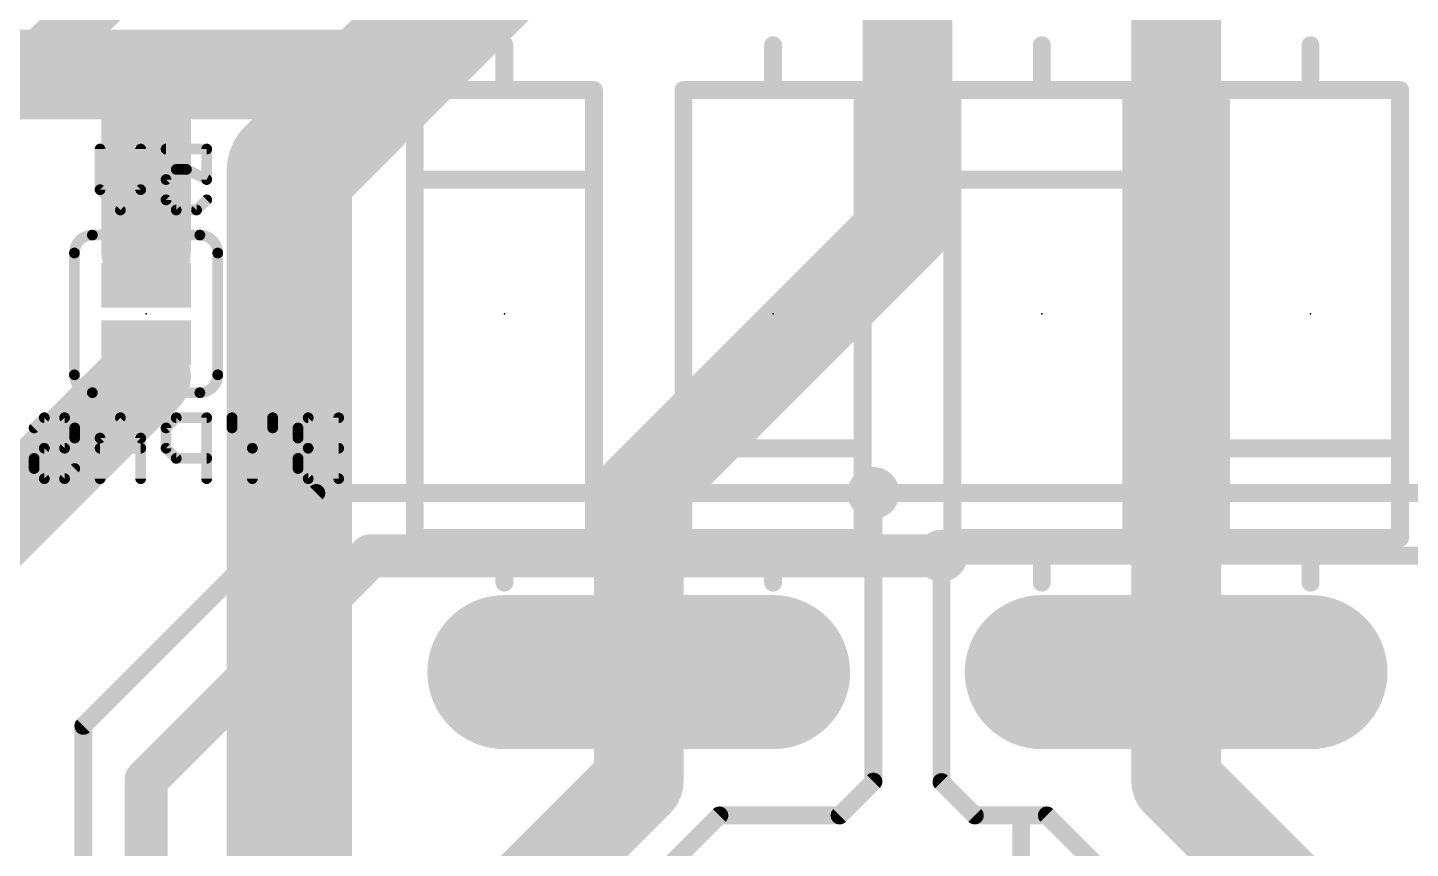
# Model space of a CAD drawing. Extents: x -8 to 102, y -79 to 54.
# Drawn here: x 47.85 to 67.46, y 29.25 to 40.89 of the extents above; entities that cross this region are included whole.
import ezdxf

# ---------------------------------------------------------------- set-up
doc = ezdxf.new("R2010")
doc.units = 0
for name, color, linetype in [('1', 12, 'CONTINUOUS'), ('16', 132, 'CONTINUOUS'), ('17', 110, 'CONTINUOUS'), ('18', 110, 'CONTINUOUS'), ('21', 41, 'CONTINUOUS'), ('22', 40, 'CONTINUOUS'), ('23', 53, 'CONTINUOUS'), ('24', 53, 'CONTINUOUS')]:
    doc.layers.add(name, color=color, linetype=linetype)

# ---------------------------------------------------------------- blocks, each defined once
blk = doc.blocks.new('ROUNDP')
at = {"const_width": 0.5}
blk.add_lwpolyline([(0, -0.25, 1), (0, 0.25, 1), (0, -0.25)], format="xyb", dxfattribs=at)
blk = doc.blocks.new('RECT')
blk.add_solid([(-0.5, -0.5), (0.5, -0.5), (-0.5, 0.5), (0.5, 0.5)])
blk = doc.blocks.new('ROUNDV')
at = {"const_width": 0.5}
blk.add_lwpolyline([(0, -0.25, 1), (0, 0.25, 1), (0, -0.25)], format="xyb", dxfattribs=at)

msp = doc.modelspace()

# ---------------------------------------------------------------- linework, layer by layer
at = {"layer": '1'}
for points, const_width in [([(50.8, 43.2033), (44.45, 36.8533)], 0.8128), ([(64.135, 31.75), (64.135, 43.002)], 1.27), ([(60.325, 38.1), (60.325, 42.7227)], 1.27), ([(54.61, 41.91), (51.562, 38.862)], 1.778), ([(51.562, 38.862), (51.562, 21.717)], 1.778), ([(56.515, 34.29), (60.325, 38.1)], 1.27), ([(56.515, 31.75), (56.515, 34.29)], 1.27), ([(59.8424, 34.29), (59.8424, 30.1972)], 0.254), ([(60.8076, 30.1905), (60.8076, 33.401)], 0.254), ([(54.61, 31.75), (56.515, 31.75)], 2.1844), ([(56.515, 31.75), (58.42, 31.75)], 2.1844), ([(62.23, 31.75), (64.135, 31.75)], 2.1844), ([(64.135, 31.75), (66.04, 31.75)], 2.1844), ([(56.515, 30.2019), (56.515, 31.75)], 1.27), ([(64.135, 30.2019), (64.135, 31.75)], 1.27), ([(53.594, 27.2809), (56.515, 30.2019)], 1.27), ([(66.675, 27.6619), (64.135, 30.2019)], 1.27), ([(59.8424, 30.1972), (59.3632, 29.718)], 0.254), ([(61.2801, 29.718), (60.8076, 30.1905)], 0.254), ([(57.658, 29.718), (54.737, 26.797)], 0.254), ([(59.3632, 29.718), (57.658, 29.718)], 0.254), ([(61.937, 29.718), (61.2801, 29.718)], 0.254), ([(62.3019, 29.718), (61.937, 29.718)], 0.254), ([(61.937, 27.94), (61.937, 29.718)], 0.254), ([(65.278, 26.7419), (62.3019, 29.718)], 0.254)]:
    msp.add_lwpolyline(points, dxfattribs=dict(at, const_width=const_width))
for points, const_width in [([(52.0065, 38.862, 1), (51.1175, 38.862)], 0.889), ([(51.2477, 39.1763, 1), (51.8763, 38.5477)], 0.889), ([(60.5495, 37.8755, 1), (60.1005, 38.3245)], 0.635), ([(60.0075, 38.1, 1), (60.6425, 38.1)], 0.635), ([(56.8325, 34.29, 1), (56.1975, 34.29)], 0.635), ([(56.2905, 34.5145, 1), (56.7395, 34.0655)], 0.635), ([(59.9059, 34.29, 1), (59.7789, 34.29)], 0.127), ([(60.8711, 33.401, 1), (60.7441, 33.401)], 0.127), ([(54.61, 32.2961, 1), (54.61, 31.2039)], 1.0922), ([(56.515, 32.2961, 1), (56.515, 31.2039)], 1.0922), ([(56.515, 31.2039, 1), (56.515, 32.2961)], 1.0922), ([(58.42, 31.2039, 1), (58.42, 32.2961)], 1.0922), ([(62.23, 32.2961, 1), (62.23, 31.2039)], 1.0922), ([(64.135, 32.2961, 1), (64.135, 31.2039)], 1.0922), ([(64.135, 31.2039, 1), (64.135, 32.2961)], 1.0922), ([(66.04, 31.2039, 1), (66.04, 32.2961)], 1.0922), ([(56.8325, 31.75, 1), (56.1975, 31.75)], 0.635), ([(64.4525, 31.75, 1), (63.8175, 31.75)], 0.635), ([(56.1975, 31.75, 1), (56.8325, 31.75)], 0.635), ([(63.8175, 31.75, 1), (64.4525, 31.75)], 0.635), ([(56.7395, 29.9774, 1), (56.2905, 30.4264)], 0.635), ([(64.3595, 30.4264, 1), (63.9105, 29.9774)], 0.635), ([(56.1975, 30.2019, 1), (56.8325, 30.2019)], 0.635), ([(63.8175, 30.2019, 1), (64.4525, 30.2019)], 0.635), ([(59.7789, 30.1972, 1), (59.9059, 30.1972)], 0.127), ([(59.8873, 30.1523, 1), (59.7975, 30.2421)], 0.127), ([(60.8525, 30.2354, 1), (60.7627, 30.1456)], 0.127), ([(60.7441, 30.1905, 1), (60.8711, 30.1905)], 0.127), ([(57.658, 29.7815, 1), (57.658, 29.6545)], 0.127), ([(57.7029, 29.6731, 1), (57.6131, 29.7629)], 0.127), ([(59.3183, 29.7629, 1), (59.4081, 29.6731)], 0.127), ([(59.3632, 29.6545, 1), (59.3632, 29.7815)], 0.127), ([(61.2801, 29.7815, 1), (61.2801, 29.6545)], 0.127), ([(61.2352, 29.6731, 1), (61.325, 29.7629)], 0.127), ([(61.937, 29.7815, 1), (61.937, 29.6545)], 0.127), ([(62.0005, 29.718, 1), (61.8735, 29.718)], 0.127), ([(61.937, 29.6545, 1), (61.937, 29.7815)], 0.127), ([(62.3468, 29.7629, 1), (62.257, 29.6731)], 0.127), ([(62.3019, 29.6545, 1), (62.3019, 29.7815)], 0.127)]:
    msp.add_lwpolyline(points, format="xyb", dxfattribs=dict(at, const_width=const_width))
at = {"layer": '16'}
for points, const_width in [([(52.9242, 40.2242), (54.61, 41.91)], 1.27), ([(41.529, 40.2242), (49.53, 40.2242)], 1.27), ([(49.53, 40.2242), (52.9242, 40.2242)], 1.27), ([(49.53, 40.2242), (49.53, 37.719)], 1.27), ([(49.53, 37.719), (49.53, 37.2364)], 0.254), ([(45.085, 31.496), (49.53, 35.941)], 1.27), ([(49.53, 35.941), (49.53, 36.4236)], 0.254), ([(51.943, 34.29), (48.641, 30.988)], 0.254), ([(59.8424, 34.29), (51.943, 34.29)], 0.254), ([(75.0824, 34.29), (59.8424, 34.29)], 0.254), ([(52.7126, 33.401), (49.53, 30.2184)], 0.6096), ([(60.8076, 33.401), (52.7126, 33.401)], 0.6096), ([(60.8076, 33.401), (67.945, 33.401)], 0.254), ([(48.641, 30.988), (48.641, 25.4)], 0.254), ([(49.53, 30.2184), (49.53, 24.2278)], 0.6096)]:
    msp.add_lwpolyline(points, dxfattribs=dict(at, const_width=const_width))
for points, const_width in [([(49.53, 40.5417, 1), (49.53, 39.9067)], 0.635), ([(49.8475, 40.2242, 1), (49.2125, 40.2242)], 0.635), ([(49.53, 39.9067, 1), (49.53, 40.5417)], 0.635), ([(52.9242, 39.9067, 1), (52.9242, 40.5417)], 0.635), ([(52.6997, 40.4487, 1), (53.1487, 39.9997)], 0.635), ([(49.2125, 37.719, 1), (49.8475, 37.719)], 0.635), ([(49.5935, 37.719, 1), (49.4665, 37.719)], 0.127), ([(49.4665, 37.2364, 1), (49.5935, 37.2364)], 0.127), ([(49.7545, 35.7165, 1), (49.3055, 36.1655)], 0.635), ([(49.5935, 36.4236, 1), (49.4665, 36.4236)], 0.127), ([(49.4665, 35.941, 1), (49.5935, 35.941)], 0.127), ([(51.943, 34.3535, 1), (51.943, 34.2265)], 0.127), ([(51.9879, 34.2451, 1), (51.8981, 34.3349)], 0.127), ([(59.8424, 34.3535, 1), (59.8424, 34.2265)], 0.127), ([(59.8424, 34.2265, 1), (59.8424, 34.3535)], 0.127), ([(52.7126, 33.5534, 1), (52.7126, 33.2486)], 0.3048), ([(52.8204, 33.2932, 1), (52.6048, 33.5088)], 0.3048), ([(60.8076, 33.2486, 1), (60.8076, 33.5534)], 0.3048), ([(60.8076, 33.4645, 1), (60.8076, 33.3375)], 0.127), ([(48.7045, 30.988, 1), (48.5775, 30.988)], 0.127), ([(48.5961, 31.0329, 1), (48.6859, 30.9431)], 0.127), ([(49.4222, 30.3262, 1), (49.6378, 30.1106)], 0.3048), ([(49.6824, 30.2184, 1), (49.3776, 30.2184)], 0.3048)]:
    msp.add_lwpolyline(points, format="xyb", dxfattribs=dict(at, const_width=const_width))
at = {"layer": '21', "const_width": 0.254}
for points in [[(54.61, 40.005), (54.61, 40.64)], [(58.42, 40.005), (58.42, 40.64)], [(62.23, 40.005), (62.23, 40.64)], [(66.04, 40.005), (66.04, 40.64)], [(53.34, 40.005), (53.34, 38.735)], [(54.61, 40.005), (53.34, 40.005)], [(55.88, 40.005), (54.61, 40.005)], [(55.88, 38.735), (55.88, 40.005)], [(58.42, 40.005), (57.15, 40.005)], [(57.15, 40.005), (57.15, 34.925)], [(59.69, 40.005), (58.42, 40.005)], [(59.69, 34.925), (59.69, 40.005)], [(60.96, 40.005), (60.96, 38.735)], [(62.23, 40.005), (60.96, 40.005)], [(63.5, 40.005), (62.23, 40.005)], [(63.5, 38.735), (63.5, 40.005)], [(66.04, 40.005), (64.77, 40.005)], [(64.77, 40.005), (64.77, 34.925)], [(67.31, 40.005), (66.04, 40.005)], [(67.31, 34.925), (67.31, 40.005)], [(53.34, 38.735), (53.34, 33.655)], [(53.34, 38.735), (55.88, 38.735)], [(55.88, 33.655), (55.88, 38.735)], [(60.96, 38.735), (60.96, 33.655)], [(60.96, 38.735), (63.5, 38.735)], [(63.5, 33.655), (63.5, 38.735)], [(57.15, 34.925), (57.15, 33.655)], [(59.69, 34.925), (57.15, 34.925)], [(59.69, 33.655), (59.69, 34.925)], [(64.77, 34.925), (64.77, 33.655)], [(67.31, 34.925), (64.77, 34.925)], [(67.31, 33.655), (67.31, 34.925)], [(53.34, 33.655), (54.61, 33.655)], [(54.61, 33.655), (55.88, 33.655)], [(54.61, 33.655), (54.61, 33.02)], [(57.15, 33.655), (58.42, 33.655)], [(58.42, 33.655), (59.69, 33.655)], [(58.42, 33.655), (58.42, 33.02)], [(60.96, 33.655), (62.23, 33.655)], [(62.23, 33.655), (63.5, 33.655)], [(62.23, 33.655), (62.23, 33.02)], [(64.77, 33.655), (66.04, 33.655)], [(66.04, 33.655), (67.31, 33.655)], [(66.04, 33.655), (66.04, 33.02)]]:
    msp.add_lwpolyline(points, dxfattribs=at)
at = {"layer": '21', "const_width": 0.127}
for points in [[(54.6735, 40.64, 1), (54.5465, 40.64)], [(58.4835, 40.64, 1), (58.3565, 40.64)], [(62.2935, 40.64, 1), (62.1665, 40.64)], [(66.1035, 40.64, 1), (65.9765, 40.64)], [(53.4035, 40.005, 1), (53.2765, 40.005)], [(53.34, 40.0685, 1), (53.34, 39.9415)], [(54.61, 40.0685, 1), (54.61, 39.9415)], [(54.5465, 40.005, 1), (54.6735, 40.005)], [(54.61, 39.9415, 1), (54.61, 40.0685)], [(55.9435, 40.005, 1), (55.8165, 40.005)], [(55.88, 39.9415, 1), (55.88, 40.0685)], [(57.15, 40.0685, 1), (57.15, 39.9415)], [(57.2135, 40.005, 1), (57.0865, 40.005)], [(58.42, 40.0685, 1), (58.42, 39.9415)], [(58.3565, 40.005, 1), (58.4835, 40.005)], [(58.42, 39.9415, 1), (58.42, 40.0685)], [(59.7535, 40.005, 1), (59.6265, 40.005)], [(59.69, 39.9415, 1), (59.69, 40.0685)], [(61.0235, 40.005, 1), (60.8965, 40.005)], [(60.96, 40.0685, 1), (60.96, 39.9415)], [(62.23, 40.0685, 1), (62.23, 39.9415)], [(62.1665, 40.005, 1), (62.2935, 40.005)], [(62.23, 39.9415, 1), (62.23, 40.0685)], [(63.5635, 40.005, 1), (63.4365, 40.005)], [(63.5, 39.9415, 1), (63.5, 40.0685)], [(64.77, 40.0685, 1), (64.77, 39.9415)], [(64.8335, 40.005, 1), (64.7065, 40.005)], [(66.04, 40.0685, 1), (66.04, 39.9415)], [(65.9765, 40.005, 1), (66.1035, 40.005)], [(66.04, 39.9415, 1), (66.04, 40.0685)], [(67.3735, 40.005, 1), (67.2465, 40.005)], [(67.31, 39.9415, 1), (67.31, 40.0685)], [(53.4035, 38.735, 1), (53.2765, 38.735)], [(53.34, 38.7985, 1), (53.34, 38.6715)], [(55.9435, 38.735, 1), (55.8165, 38.735)], [(55.88, 38.6715, 1), (55.88, 38.7985)], [(61.0235, 38.735, 1), (60.8965, 38.735)], [(60.96, 38.7985, 1), (60.96, 38.6715)], [(63.5635, 38.735, 1), (63.4365, 38.735)], [(63.5, 38.6715, 1), (63.5, 38.7985)], [(53.2765, 38.735, 1), (53.4035, 38.735)], [(55.8165, 38.735, 1), (55.9435, 38.735)], [(60.8965, 38.735, 1), (61.0235, 38.735)], [(63.4365, 38.735, 1), (63.5635, 38.735)], [(57.2135, 34.925, 1), (57.0865, 34.925)], [(57.15, 34.9885, 1), (57.15, 34.8615)], [(57.0865, 34.925, 1), (57.2135, 34.925)], [(59.7535, 34.925, 1), (59.6265, 34.925)], [(59.6265, 34.925, 1), (59.7535, 34.925)], [(59.69, 34.8615, 1), (59.69, 34.9885)], [(64.8335, 34.925, 1), (64.7065, 34.925)], [(64.77, 34.9885, 1), (64.77, 34.8615)], [(64.7065, 34.925, 1), (64.8335, 34.925)], [(67.3735, 34.925, 1), (67.2465, 34.925)], [(67.2465, 34.925, 1), (67.3735, 34.925)], [(67.31, 34.8615, 1), (67.31, 34.9885)], [(53.34, 33.7185, 1), (53.34, 33.5915)], [(54.61, 33.7185, 1), (54.61, 33.5915)], [(54.6735, 33.655, 1), (54.5465, 33.655)], [(54.61, 33.5915, 1), (54.61, 33.7185)], [(55.88, 33.5915, 1), (55.88, 33.7185)], [(57.15, 33.7185, 1), (57.15, 33.5915)], [(58.42, 33.7185, 1), (58.42, 33.5915)], [(58.4835, 33.655, 1), (58.3565, 33.655)], [(58.42, 33.5915, 1), (58.42, 33.7185)], [(59.69, 33.5915, 1), (59.69, 33.7185)], [(60.96, 33.7185, 1), (60.96, 33.5915)], [(62.23, 33.7185, 1), (62.23, 33.5915)], [(62.2935, 33.655, 1), (62.1665, 33.655)], [(62.23, 33.5915, 1), (62.23, 33.7185)], [(63.5, 33.5915, 1), (63.5, 33.7185)], [(64.77, 33.7185, 1), (64.77, 33.5915)], [(66.04, 33.7185, 1), (66.04, 33.5915)], [(66.1035, 33.655, 1), (65.9765, 33.655)], [(66.04, 33.5915, 1), (66.04, 33.7185)], [(67.31, 33.5915, 1), (67.31, 33.7185)], [(53.2765, 33.655, 1), (53.4035, 33.655)], [(55.8165, 33.655, 1), (55.9435, 33.655)], [(57.0865, 33.655, 1), (57.2135, 33.655)], [(59.6265, 33.655, 1), (59.7535, 33.655)], [(60.8965, 33.655, 1), (61.0235, 33.655)], [(63.4365, 33.655, 1), (63.5635, 33.655)], [(64.7065, 33.655, 1), (64.8335, 33.655)], [(67.2465, 33.655, 1), (67.3735, 33.655)], [(54.5465, 33.02, 1), (54.6735, 33.02)], [(58.3565, 33.02, 1), (58.4835, 33.02)], [(62.1665, 33.02, 1), (62.2935, 33.02)], [(65.9765, 33.02, 1), (66.1035, 33.02)]]:
    msp.add_lwpolyline(points, format="xyb", dxfattribs=at)
at = {"layer": '22', "const_width": 0.1524}
for points in [[(48.8776, 38.5913), (48.8776, 39.1675)], [(49.4538, 39.1675), (49.4538, 38.5913)], [(49.8131, 39.1675), (50.3893, 39.1675)], [(50.3893, 39.1675), (50.3893, 38.7354)], [(49.9572, 38.8794), (49.8131, 38.7354)], [(50.1012, 38.8794), (49.9572, 38.8794)], [(50.3893, 38.7354), (50.1012, 38.8794)], [(49.1657, 38.3032), (48.8776, 38.5913)], [(49.4538, 38.5913), (49.1657, 38.3032)], [(49.8131, 38.7354), (49.8131, 38.4473)], [(49.8131, 38.4473), (49.9572, 38.3032)], [(50.2453, 38.3032), (50.3893, 38.4473)], [(49.9572, 38.3032), (50.2453, 38.3032)], [(50.292, 37.9476), (48.768, 37.9476)], [(48.514, 37.6936), (48.514, 35.9664)], [(50.546, 35.9664), (50.546, 37.6936)], [(50.292, 35.7124), (48.768, 35.7124)], [(47.9421, 35.2135), (48.0861, 35.3575)], [(48.0861, 35.3575), (48.3742, 35.3575)], [(48.3742, 35.3575), (48.5183, 35.2135)], [(48.5183, 35.2135), (48.5183, 35.0694)], [(49.1657, 35.3575), (48.8776, 35.0694)], [(49.4538, 35.0694), (49.1657, 35.3575)], [(49.9572, 35.3575), (49.8131, 35.2135)], [(49.8131, 35.2135), (49.8131, 34.9254)], [(50.3893, 35.3575), (49.9572, 35.3575)], [(50.3893, 34.4932), (50.3893, 35.3575)], [(50.7486, 35.2135), (50.7486, 35.3575)], [(51.0367, 34.9254), (50.7486, 35.2135)], [(51.3248, 35.2135), (51.0367, 34.9254)], [(51.3248, 35.3575), (51.3248, 35.2135)], [(51.8282, 35.3575), (51.6841, 35.2135)], [(51.6841, 35.2135), (51.6841, 35.0694)], [(52.2604, 35.3575), (51.8282, 35.3575)], [(52.2604, 34.4932), (52.2604, 35.3575)], [(48.5183, 35.0694), (48.3742, 34.9254)], [(48.8776, 35.0694), (48.8776, 34.4932)], [(49.4538, 34.4932), (49.4538, 35.0694)], [(51.6841, 35.0694), (51.8282, 34.9254)], [(48.0861, 34.9254), (47.9421, 34.7813)], [(48.3742, 34.9254), (48.0861, 34.9254)], [(49.4538, 34.9254), (48.8776, 34.9254)], [(49.8131, 34.9254), (49.9572, 34.7813)], [(51.0367, 34.9254), (51.0367, 34.4932)], [(51.8282, 34.9254), (51.6841, 34.7813)], [(52.2604, 34.9254), (51.8282, 34.9254)], [(47.9421, 34.7813), (47.9421, 34.6373)], [(47.9421, 34.6373), (48.0861, 34.4932)], [(48.3742, 34.4932), (48.5183, 34.6373)], [(49.9572, 34.7813), (50.3893, 34.7813)], [(51.6841, 34.7813), (51.6841, 34.6373)], [(51.6841, 34.6373), (51.8282, 34.4932)], [(48.0861, 34.4932), (48.3742, 34.4932)], [(51.8282, 34.4932), (52.2604, 34.4932)]]:
    msp.add_lwpolyline(points, dxfattribs=at)
at = {"layer": '22'}
for points, const_width in [([(48.9157, 39.1675, 1), (48.8395, 39.1675)], 0.0762), ([(49.4919, 39.1675, 1), (49.4157, 39.1675)], 0.0762), ([(49.8131, 39.2056, 1), (49.8131, 39.1294)], 0.0762), ([(50.4274, 39.1675, 1), (50.3512, 39.1675)], 0.0762), ([(50.3893, 39.1294, 1), (50.3893, 39.2056)], 0.0762), ([(49.9572, 38.9175, 1), (49.9572, 38.8413)], 0.0762), ([(49.9841, 38.8525, 1), (49.9302, 38.9064)], 0.0762), ([(50.1182, 38.9135, 1), (50.0842, 38.8453)], 0.0762), ([(50.1012, 38.8413, 1), (50.1012, 38.9175)], 0.0762), ([(48.9045, 38.6183, 1), (48.8506, 38.5644)], 0.0762), ([(48.8395, 38.5913, 1), (48.9157, 38.5913)], 0.0762), ([(49.4157, 38.5913, 1), (49.4919, 38.5913)], 0.0762), ([(49.4807, 38.5644, 1), (49.4269, 38.6183)], 0.0762), ([(49.8512, 38.7354, 1), (49.775, 38.7354)], 0.0762), ([(49.7862, 38.7623, 1), (49.84, 38.7084)], 0.0762), ([(50.3512, 38.7354, 1), (50.4274, 38.7354)], 0.0762), ([(50.3723, 38.7013, 1), (50.4064, 38.7694)], 0.0762), ([(49.84, 38.4742, 1), (49.7862, 38.4203)], 0.0762), ([(49.775, 38.4473, 1), (49.8512, 38.4473)], 0.0762), ([(50.4163, 38.4203, 1), (50.3624, 38.4742)], 0.0762), ([(49.1387, 38.3301, 1), (49.1926, 38.2763)], 0.0762), ([(49.1387, 38.2763, 1), (49.1926, 38.3301)], 0.0762), ([(49.9572, 38.3413, 1), (49.9572, 38.2651)], 0.0762), ([(49.9302, 38.2763, 1), (49.9841, 38.3301)], 0.0762), ([(50.2183, 38.3301, 1), (50.2722, 38.2763)], 0.0762), ([(50.2453, 38.2651, 1), (50.2453, 38.3413)], 0.0762), ([(48.768, 37.9476, 0.4142), (48.514, 37.6936)], 0.1524), ([(48.768, 37.9857, 1), (48.768, 37.9095)], 0.0762), ([(48.768, 37.9095, 1), (48.768, 37.9857)], 0.0762), ([(50.546, 37.6936, 0.4142), (50.292, 37.9476)], 0.1524), ([(50.292, 37.9857, 1), (50.292, 37.9095)], 0.0762), ([(50.292, 37.9095, 1), (50.292, 37.9857)], 0.0762), ([(48.5521, 37.6936, 1), (48.4759, 37.6936)], 0.0762), ([(48.4759, 37.6936, 1), (48.5521, 37.6936)], 0.0762), ([(50.5841, 37.6936, 1), (50.5079, 37.6936)], 0.0762), ([(50.5079, 37.6936, 1), (50.5841, 37.6936)], 0.0762), ([(48.514, 35.9664, 0.4142), (48.768, 35.7124)], 0.1524), ([(48.5521, 35.9664, 1), (48.4759, 35.9664)], 0.0762), ([(48.4759, 35.9664, 1), (48.5521, 35.9664)], 0.0762), ([(50.292, 35.7124, 0.4142), (50.546, 35.9664)], 0.1524), ([(50.5841, 35.9664, 1), (50.5079, 35.9664)], 0.0762), ([(50.5079, 35.9664, 1), (50.5841, 35.9664)], 0.0762), ([(48.768, 35.7505, 1), (48.768, 35.6743)], 0.0762), ([(48.768, 35.6743, 1), (48.768, 35.7505)], 0.0762), ([(50.292, 35.7505, 1), (50.292, 35.6743)], 0.0762), ([(50.292, 35.6743, 1), (50.292, 35.7505)], 0.0762), ([(48.0861, 35.3956, 1), (48.0861, 35.3194)], 0.0762), ([(48.1131, 35.3306, 1), (48.0592, 35.3845)], 0.0762), ([(48.4012, 35.3845, 1), (48.3473, 35.3306)], 0.0762), ([(48.3742, 35.3194, 1), (48.3742, 35.3956)], 0.0762), ([(48.5564, 35.2135, 1), (48.4802, 35.2135)], 0.0762), ([(49.1926, 35.3845, 1), (49.1387, 35.3306)], 0.0762), ([(49.1926, 35.3306, 1), (49.1387, 35.3845)], 0.0762), ([(49.8512, 35.2135, 1), (49.775, 35.2135)], 0.0762), ([(49.9572, 35.3956, 1), (49.9572, 35.3194)], 0.0762), ([(49.9841, 35.3306, 1), (49.9302, 35.3845)], 0.0762), ([(50.4274, 35.3575, 1), (50.3512, 35.3575)], 0.0762), ([(50.3893, 35.3194, 1), (50.3893, 35.3956)], 0.0762), ([(50.7867, 35.3575, 1), (50.7105, 35.3575)], 0.0762), ([(50.7756, 35.2404, 1), (50.7217, 35.1865)], 0.0762), ([(51.3629, 35.3575, 1), (51.2867, 35.3575)], 0.0762), ([(51.3518, 35.1865, 1), (51.2979, 35.2404)], 0.0762), ([(51.7222, 35.2135, 1), (51.646, 35.2135)], 0.0762), ([(51.8282, 35.3956, 1), (51.8282, 35.3194)], 0.0762), ([(51.8551, 35.3306, 1), (51.8012, 35.3845)], 0.0762), ([(52.2985, 35.3575, 1), (52.2223, 35.3575)], 0.0762), ([(52.2604, 35.3194, 1), (52.2604, 35.3956)], 0.0762), ([(47.9151, 35.2404, 1), (47.969, 35.1865)], 0.0762), ([(48.4802, 35.0694, 1), (48.5564, 35.0694)], 0.0762), ([(48.4913, 35.1865, 1), (48.5452, 35.2404)], 0.0762), ([(48.5452, 35.0425, 1), (48.4913, 35.0964)], 0.0762), ([(48.8506, 35.0964, 1), (48.9045, 35.0425)], 0.0762), ([(48.9157, 35.0694, 1), (48.8395, 35.0694)], 0.0762), ([(49.4919, 35.0694, 1), (49.4157, 35.0694)], 0.0762), ([(49.4269, 35.0425, 1), (49.4807, 35.0964)], 0.0762), ([(49.7862, 35.2404, 1), (49.84, 35.1865)], 0.0762), ([(50.7105, 35.2135, 1), (50.7867, 35.2135)], 0.0762), ([(51.2867, 35.2135, 1), (51.3629, 35.2135)], 0.0762), ([(51.6572, 35.2404, 1), (51.7111, 35.1865)], 0.0762), ([(51.7111, 35.0964, 1), (51.6572, 35.0425)], 0.0762), ([(51.646, 35.0694, 1), (51.7222, 35.0694)], 0.0762), ([(48.0861, 34.9635, 1), (48.0861, 34.8873)], 0.0762), ([(48.1131, 34.8984, 1), (48.0592, 34.9523)], 0.0762), ([(48.3473, 34.9523, 1), (48.4012, 34.8984)], 0.0762), ([(48.3742, 34.8873, 1), (48.3742, 34.9635)], 0.0762), ([(48.8776, 34.9635, 1), (48.8776, 34.8873)], 0.0762), ([(49.4538, 34.8873, 1), (49.4538, 34.9635)], 0.0762), ([(49.84, 34.9523, 1), (49.7862, 34.8984)], 0.0762), ([(49.775, 34.9254, 1), (49.8512, 34.9254)], 0.0762), ([(51.0748, 34.9254, 1), (50.9986, 34.9254)], 0.0762), ([(51.0098, 34.9523, 1), (51.0637, 34.8984)], 0.0762), ([(51.0098, 34.8984, 1), (51.0637, 34.9523)], 0.0762), ([(51.8282, 34.9635, 1), (51.8282, 34.8873)], 0.0762), ([(51.8551, 34.8984, 1), (51.8012, 34.9523)], 0.0762), ([(51.8012, 34.8984, 1), (51.8551, 34.9523)], 0.0762), ([(52.2604, 34.8873, 1), (52.2604, 34.9635)], 0.0762), ([(47.9151, 34.8083, 1), (47.969, 34.7544)], 0.0762), ([(47.969, 34.6642, 1), (47.9151, 34.6103)], 0.0762), ([(47.9802, 34.7813, 1), (47.904, 34.7813)], 0.0762), ([(48.5452, 34.6103, 1), (48.4913, 34.6642)], 0.0762), ([(49.9572, 34.8194, 1), (49.9572, 34.7432)], 0.0762), ([(49.9302, 34.7544, 1), (49.9841, 34.8083)], 0.0762), ([(50.3893, 34.7432, 1), (50.3893, 34.8194)], 0.0762), ([(51.7222, 34.7813, 1), (51.646, 34.7813)], 0.0762), ([(51.6572, 34.8083, 1), (51.7111, 34.7544)], 0.0762), ([(51.7111, 34.6642, 1), (51.6572, 34.6103)], 0.0762), ([(47.904, 34.6373, 1), (47.9802, 34.6373)], 0.0762), ([(48.0861, 34.5313, 1), (48.0861, 34.4551)], 0.0762), ([(48.0592, 34.4663, 1), (48.1131, 34.5201)], 0.0762), ([(48.3473, 34.5201, 1), (48.4012, 34.4663)], 0.0762), ([(48.3742, 34.4551, 1), (48.3742, 34.5313)], 0.0762), ([(48.8395, 34.4932, 1), (48.9157, 34.4932)], 0.0762), ([(49.4157, 34.4932, 1), (49.4919, 34.4932)], 0.0762), ([(50.3512, 34.4932, 1), (50.4274, 34.4932)], 0.0762), ([(50.9986, 34.4932, 1), (51.0748, 34.4932)], 0.0762), ([(51.646, 34.6373, 1), (51.7222, 34.6373)], 0.0762), ([(51.8282, 34.5313, 1), (51.8282, 34.4551)], 0.0762), ([(51.8012, 34.4663, 1), (51.8551, 34.5201)], 0.0762), ([(52.2223, 34.4932, 1), (52.2985, 34.4932)], 0.0762), ([(52.2604, 34.4551, 1), (52.2604, 34.5313)], 0.0762)]:
    msp.add_lwpolyline(points, format="xyb", dxfattribs=dict(at, const_width=const_width))
at = {"layer": '23'}
for p in [(54.61, 36.83), (58.42, 36.83), (62.23, 36.83), (66.04, 36.83)]:
    msp.add_point(p, dxfattribs=at)
at = {"layer": '24'}
msp.add_point((49.53, 36.83), dxfattribs=at)

# ---------------------------------------------------------------- block references
at = {"layer": '16', "xscale": 0.635, "yscale": 1.27, "rotation": 270}
for p in [(49.53, 37.2364), (49.53, 36.4236)]:
    msp.add_blockref('RECT', p, dxfattribs=at)
at = {"layer": '17', "xscale": 1.9812, "yscale": 1.9812}
for p, rotation in [((54.61, 31.75), 90), ((54.61, 31.75), 90), ((58.42, 31.75), 270), ((58.42, 31.75), 270), ((62.23, 31.75), 90), ((62.23, 31.75), 90), ((66.04, 31.75), 270), ((66.04, 31.75), 270)]:
    msp.add_blockref('ROUNDP', p, dxfattribs=dict(at, rotation=rotation))
at = {"layer": '18', "xscale": 0.7366, "yscale": 0.7366}
for p in [(59.8424, 34.29), (59.8424, 34.29), (60.8076, 33.401), (60.8076, 33.401)]:
    msp.add_blockref('ROUNDV', p, dxfattribs=at)

doc.saveas('drawing.dxf')
